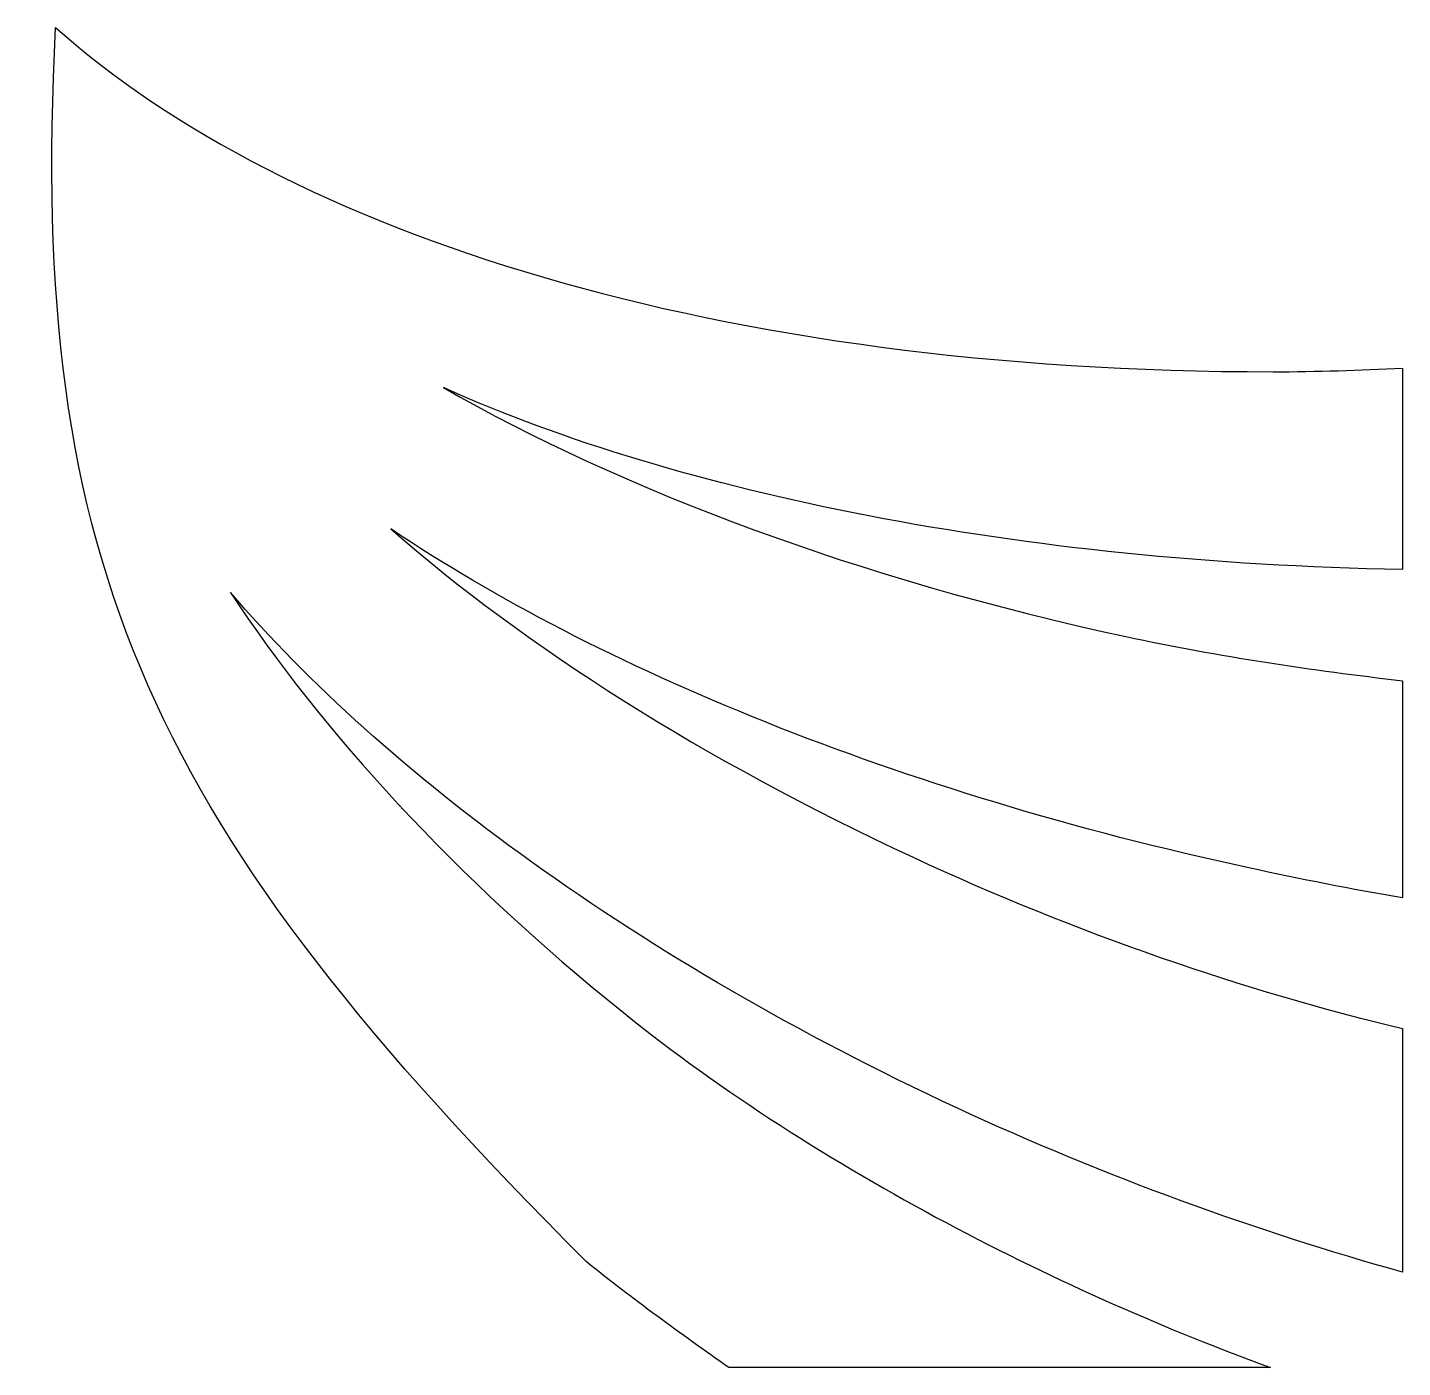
# Model space of a CAD drawing. Header units: centimetres. Extents: x -10.4 to 10, y -10 to 9.9.
import ezdxf

# ---------------------------------------------------------------- set-up
doc = ezdxf.new("R2010")
doc.units = ezdxf.units.CM
doc.header["$MEASUREMENT"] = 0
doc.layers.add('Layer 1', color=7, linetype='Continuous')

msp = doc.modelspace()

# ---------------------------------------------------------------- linework, layer by layer
at = {"layer": 'Layer 1'}
msp.add_open_spline([(8.03603, -9.9626), (5.04632, -8.87635), (1.37973, -7.06891), (-1.57224, -4.69413), (-1.57224, -4.69413), (-4.07196, -2.68314), (-6.03935, -0.53004), (-7.40437, 1.54437), (-7.40437, 1.54437), (-5.11364, -1.13245), (-1.35909, -3.9082), (3.38009, -6.10954), (3.38009, -6.10954), (5.5961, -7.13878), (7.83332, -7.94132), (9.99426, -8.54727), (9.99426, -8.54727), (9.99426, -8.54727), (9.99426, -4.93002), (9.99426, -4.93002), (9.99426, -4.93002), (7.6434, -4.36594), (5.17539, -3.52397), (2.72855, -2.3875), (2.72855, -2.3875), (-0.38104, -0.94312), (-3.02877, 0.73997), (-5.02589, 2.48796), (-5.02589, 2.48796), (-1.95585, 0.42152), (2.51357, -1.42375), (7.71356, -2.54466), (7.71356, -2.54466), (8.48481, -2.71097), (9.23523, -2.86366), (9.9943, -2.99025), (9.9943, -2.99025), (9.9943, -2.99025), (9.9943, 0.23379), (9.9943, 0.23379), (9.9943, 0.23379), (8.65378, 0.39099), (7.28324, 0.58859), (5.889, 0.88908), (5.889, 0.88908), (1.91256, 1.74623), (-1.5978, 3.06992), (-4.24396, 4.58489), (-4.24396, 4.58489), (-0.72462, 3.0057), (4.32731, 1.98692), (9.99427, 1.88509), (9.99427, 1.88509), (9.99427, 1.88509), (9.99427, 4.87324), (9.99427, 4.87324), (9.99427, 4.87324), (9.35268, 4.84638), (8.73159, 4.82087), (8.07192, 4.82087), (8.07192, 4.82087), (-0.16159, 4.82087), (-6.54826, 6.858), (-10.00085, 9.93213), (-10.00085, 9.93213), (-10.41873, 1.8694), (-8.5566, -1.93339), (-2.12619, -8.38985), (-2.12619, -8.38985), (-1.43995, -8.94196), (-0.71483, -9.468), (-0.00839, -9.96259), (-0.00839, -9.96259), (-0.00839, -9.96259), (8.03591, -9.9626), (8.03591, -9.9626), (8.03591, -9.9626), (8.03591, -9.9626), (8.03603, -9.9626), (8.03603, -9.9626)], degree=3, knots=[0, 0, 0, 0, 0.04761905, 0.04761905, 0.04761905, 0.04761905, 0.0952381, 0.0952381, 0.0952381, 0.0952381, 0.14285714, 0.14285714, 0.14285714, 0.14285714, 0.19047619, 0.19047619, 0.19047619, 0.19047619, 0.23809524, 0.23809524, 0.23809524, 0.23809524, 0.28571429, 0.28571429, 0.28571429, 0.28571429, 0.33333333, 0.33333333, 0.33333333, 0.33333333, 0.38095238, 0.38095238, 0.38095238, 0.38095238, 0.42857143, 0.42857143, 0.42857143, 0.42857143, 0.47619048, 0.47619048, 0.47619048, 0.47619048, 0.52380952, 0.52380952, 0.52380952, 0.52380952, 0.57142857, 0.57142857, 0.57142857, 0.57142857, 0.61904762, 0.61904762, 0.61904762, 0.61904762, 0.66666667, 0.66666667, 0.66666667, 0.66666667, 0.71428571, 0.71428571, 0.71428571, 0.71428571, 0.76190476, 0.76190476, 0.76190476, 0.76190476, 0.80952381, 0.80952381, 0.80952381, 0.80952381, 0.85714286, 0.85714286, 0.85714286, 0.85714286, 0.9047619, 0.9047619, 0.9047619, 0.9047619, 1, 1, 1, 1], dxfattribs=at)

doc.saveas('drawing.dxf')
